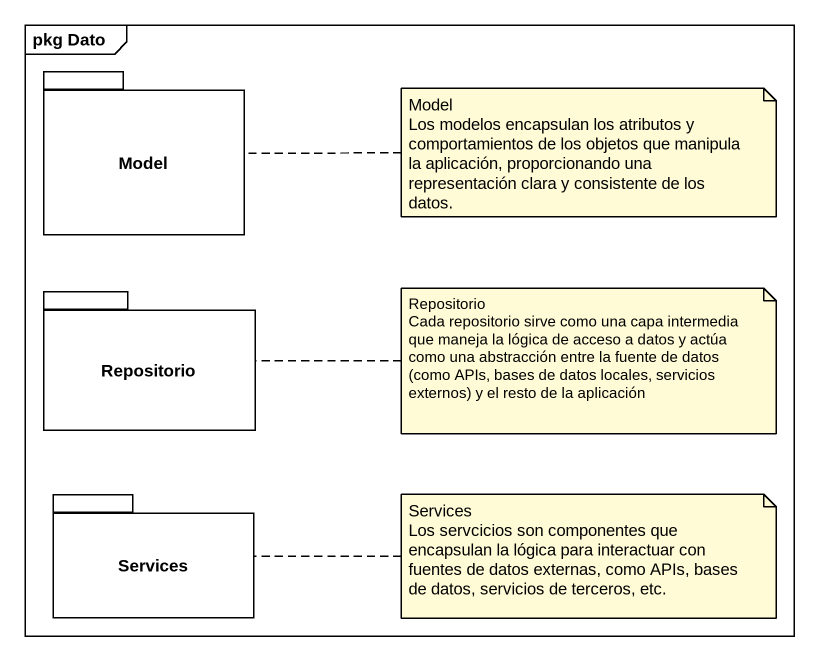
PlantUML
@startuml
mainframe pkg Dato
package Model {
}
package Repositorio {
}
package Services {
}
note right of Model
  Model
  Los modelos encapsulan los atributos y comportamientos de los objetos que manipula la aplicación, proporcionando una representación clara y consistente de los datos.
end note
note right of Repositorio
  Repositorio
  Cada repositorio sirve como una capa intermedia que maneja la lógica de acceso a datos y actúa como una abstracción entre la fuente de datos (como APIs, bases de datos locales, servicios externos) y el resto de la aplicación
end note
note right of Services
  Services
  Los servcicios son componentes que encapsulan la lógica para interactuar con fuentes de datos externas, como APIs, bases de datos, servicios de terceros, etc.
end note
@enduml
